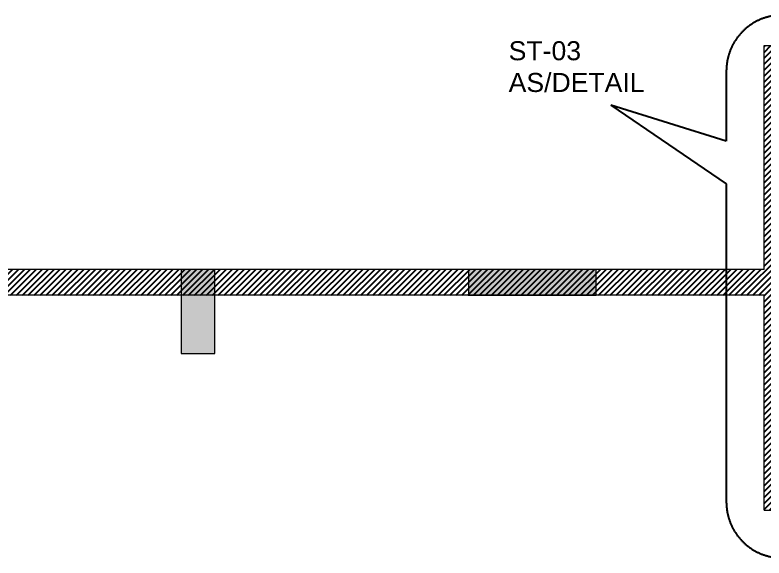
# Model space of a CAD drawing. Header units: millimetres. Extents: x 1363246 to 1691641, y -112430 to 78417.
# Drawn here: x 1412603 to 1419292, y 61962 to 66813 of the extents above; entities that cross this region are included whole.
import ezdxf

# ---------------------------------------------------------------- set-up
doc = ezdxf.new("R2010")
doc.units = ezdxf.units.MM
doc.header["$LTSCALE"] = 500
doc.header["$MEASUREMENT"] = 0
doc.linetypes.add('HIDDEN', pattern=[0.375, 0.25, -0.125])
doc.layers.add('A-TAG', color=7, linetype='Continuous', true_color=0xef00ef)
for name, color, linetype in [('AHC-A-FURNITURE', 2, 'Continuous'), ('COLUMN', 1, 'Continuous'), ('TEXT-RM NAME', 6, 'Continuous')]:
    doc.layers.add(name, color=color, linetype=linetype)
doc.layers.add('Wall', color=2, linetype='Continuous', lineweight=15)
doc.styles.get("Standard").update_dxf_attribs({"font": 'arial.ttf'})

msp = doc.modelspace()

# ---------------------------------------------------------------- hatches: boundary and pattern name
at = {"layer": 'AHC-A-FURNITURE', "ltscale": 50, "true_color": 0xff0000}
h = msp.add_hatch(dxfattribs=at)
h.set_pattern_fill('ANSI31', color=1, scale=300)
h.set_pattern_definition([(45, (1155400.446, 428164.736), (-26.5165043, 26.5165043), [])])
h.paths.add_polyline_path([(1419522.4, 66340.1), (1425222.4, 66340.1), (1425222.4, 65650.2), (1425452.4, 65650.2), (1425452.4, 66540.1), (1419292.4, 66540.1), (1419292.4, 64540.3), (1384202.4, 64540.3), (1384202.4, 66570.1), (1378042.4, 66570.1), (1378042.4, 65650.2), (1378272.4, 65650.2), (1378272.4, 66340.1), (1383971.9, 66340.1), (1383971.9, 62390.3), (1384202.4, 62390.3), (1384202.4, 64310.3), (1419292.4, 64310.3), (1419292.4, 62390.3), (1419522.4, 62390.3)])
at = {"layer": 'COLUMN', "lineweight": 20, "true_color": 0x969696}
for points in [[(1414387.4, 64540.3), (1414087.4, 64540.3), (1414087.4, 63790.3), (1414387.4, 63790.3)], [(1416652.4, 64540.3), (1416652.4, 64310.3), (1417792.4, 64310.3), (1417792.4, 64540.3)]]:
    msp.add_hatch(color=252, dxfattribs=at).paths.add_polyline_path(points)

# ---------------------------------------------------------------- linework, layer by layer
at = {"layer": 'A-TAG', "linetype": 'HIDDEN', "ltscale": 100}
msp.add_lwpolyline([(1418955.8, 65685.6), (1417923.8, 66007.3), (1418955.8, 65303.8), (1418955.8, 62462, 0.414214), (1419455.8, 61962), (1425354.1, 61962, 0.414214), (1425854.1, 62462), (1425854.1, 66313.4, 0.414214), (1425354.1, 66813.4), (1419455.8, 66813.4, 0.414214), (1418955.8, 66313.4), (1418955.8, 65685.6)], format="xyb", dxfattribs=at)
at = {"layer": 'COLUMN', "lineweight": 20}
for points in [[(1414387.4, 64540.3), (1414087.4, 64540.3), (1414087.4, 63790.3), (1414387.4, 63790.3)], [(1416652.4, 64540.3), (1416652.4, 64310.3), (1417792.4, 64310.3), (1417792.4, 64540.3)]]:
    msp.add_lwpolyline(points, close=True, dxfattribs=at)
at = {"layer": 'Wall'}
for p, q in [((1419292.4, 64540.3), (1419292.4, 66540.1)), ((1419292.4, 66540.1), (1425452.4, 66540.1)), ((1419292.4, 64540.3), (1384202.4, 64540.3)), ((1419292.4, 64310.3), (1384202.4, 64310.3)), ((1419292.4, 62390.3), (1419292.4, 64310.3))]:
    msp.add_line(p, q, dxfattribs=at)
at = {"layer": 'Wall', "linetype": 'Continuous'}
msp.add_line((1419292.4, 62390.3), (1419637.4, 62390.3), dxfattribs=at)

# ---------------------------------------------------------------- texts
at = {"layer": 'TEXT-RM NAME', "insert": (1417011.7, 66578.9), "char_height": 170, "width": 5857.821, "attachment_point": 1}
msp.add_mtext('ST-03 \\PAS/DETAIL', dxfattribs=at)

doc.saveas('drawing.dxf')
